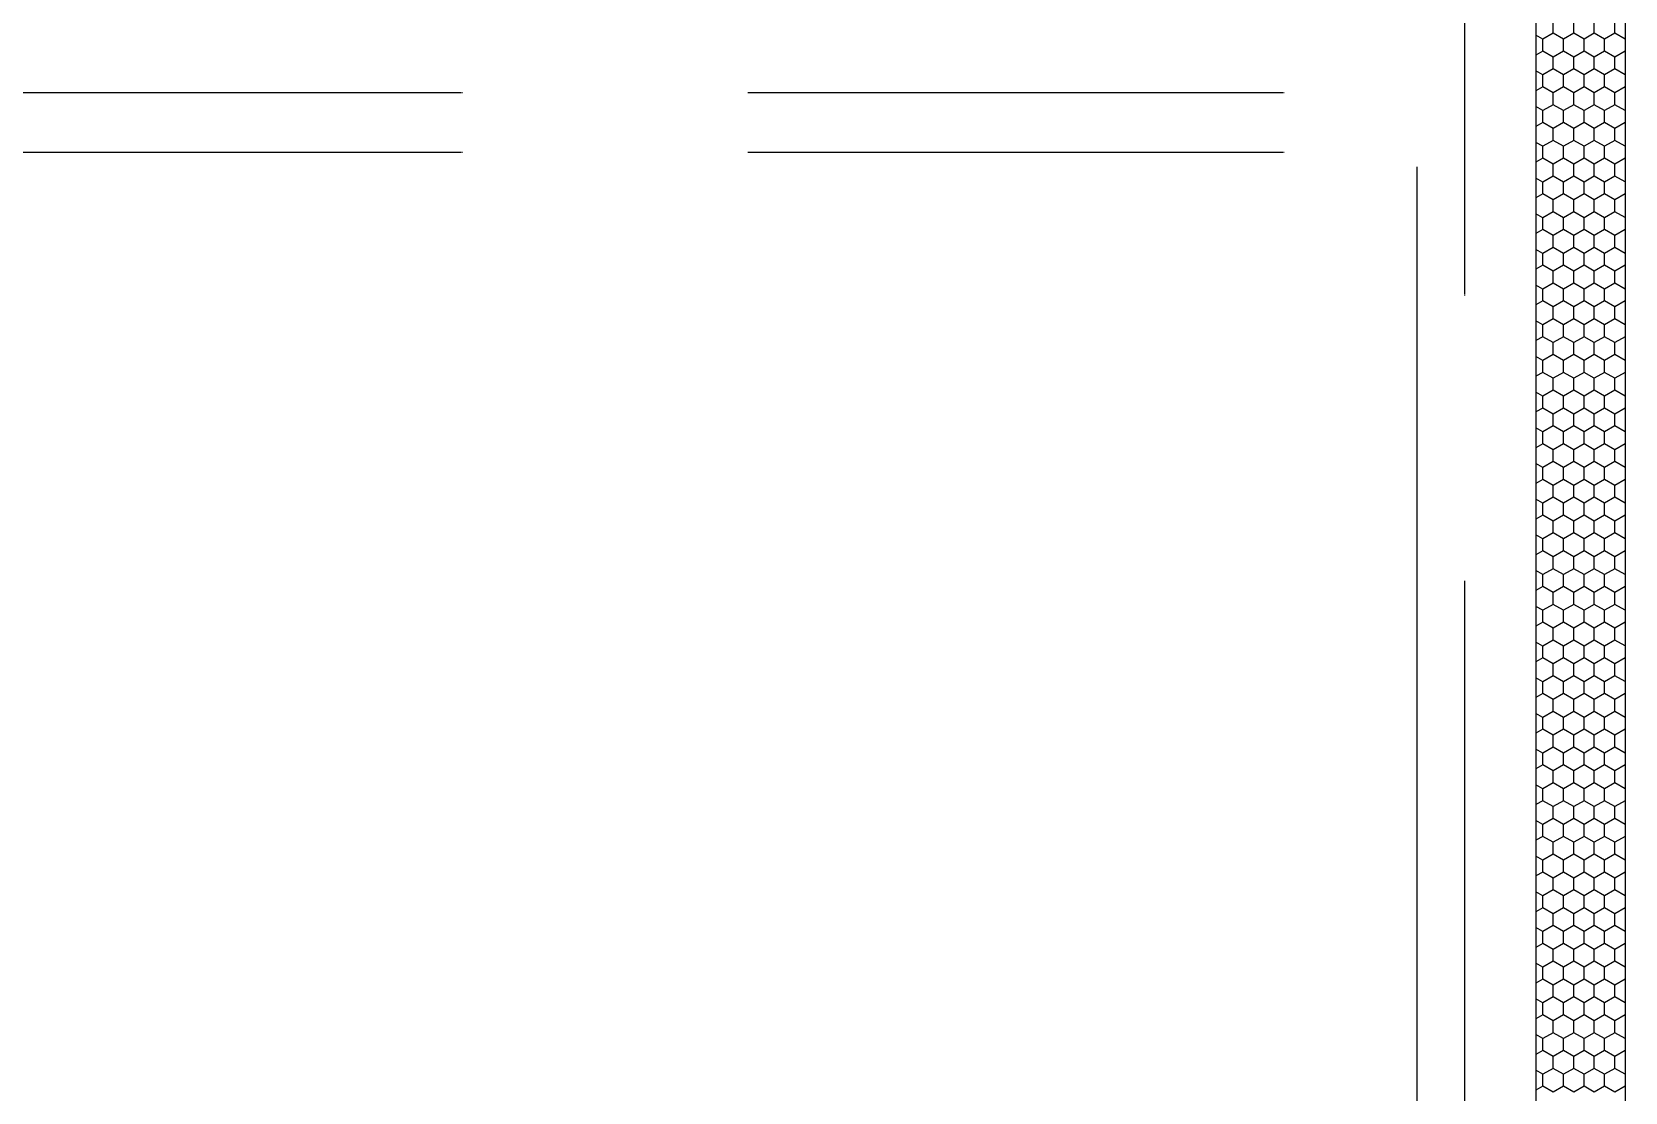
# Model space of a CAD drawing. Extents: x -1029 to 10077, y -1395 to 3524.
# Drawn here: x 844.1 to 1112, y -550.5 to -372.3 of the extents above; entities that cross this region are included whole.
import ezdxf

# ---------------------------------------------------------------- set-up
doc = ezdxf.new("R2010")
doc.units = 0
doc.header["$LTSCALE"] = 60
doc.header["$MEASUREMENT"] = 0
doc.linetypes.add('A01$0$D1_Achse', pattern=[2.3, 0, -0.8, 1.5, 0])
doc.linetypes.add('A01$0$D1_Strich x_1mm', pattern=[7, 6, -1])
for name, color, linetype in [('A01$0$D1_01 Fassadenelemente', 7, 'CONTINUOUS'), ('A01$0$D1_09 Schraffuren', 7, 'CONTINUOUS'), ('A01$0$D1_10 Gelände', 7, 'CONTINUOUS')]:
    doc.layers.add(name, color=color, linetype=linetype)

msp = doc.modelspace()

# ---------------------------------------------------------------- linework, layer by layer
at = {"layer": 'A01$0$D1_01 Fassadenelemente', "color": 252, "linetype": 'Continuous'}
for p, q in [((1097, 0), (1097, -674)), ((1112, 0), (1112, -704))]:
    msp.add_line(p, q, dxfattribs=at)
at = {"layer": 'A01$0$D1_09 Schraffuren', "color": 252}
for p, q in [((1099.89, -372.54), (1099.89, -370.54)), ((1103.36, -372.54), (1103.36, -370.54)), ((1106.82, -372.54), (1106.82, -370.54)), ((1110.28, -372.54), (1110.28, -370.54)), ((1098.16, -373.54), (1097, -372.87)), ((1099.89, -372.54), (1098.16, -373.54)), ((1098.16, -375.54), (1098.16, -373.54)), ((1101.62, -373.54), (1099.89, -372.54)), ((1103.36, -372.54), (1101.62, -373.54)), ((1101.62, -375.54), (1101.62, -373.54)), ((1105.09, -373.54), (1103.36, -372.54)), ((1106.82, -372.54), (1105.09, -373.54)), ((1105.09, -375.54), (1105.09, -373.54)), ((1108.55, -373.54), (1106.82, -372.54)), ((1110.28, -372.54), (1108.55, -373.54)), ((1108.55, -375.54), (1108.55, -373.54)), ((1112, -373.53), (1110.28, -372.54)), ((1098.16, -375.54), (1097, -376.2)), ((1099.89, -376.54), (1098.16, -375.54)), ((1101.62, -375.54), (1099.89, -376.54)), ((1099.89, -378.54), (1099.89, -376.54)), ((1103.36, -376.54), (1101.62, -375.54)), ((1105.09, -375.54), (1103.36, -376.54)), ((1103.36, -378.54), (1103.36, -376.54)), ((1106.82, -376.54), (1105.09, -375.54)), ((1108.55, -375.54), (1106.82, -376.54)), ((1106.82, -378.54), (1106.82, -376.54)), ((1110.28, -376.54), (1108.55, -375.54)), ((1112, -375.54), (1110.28, -376.54)), ((1110.28, -378.54), (1110.28, -376.54)), ((1098.16, -379.54), (1097, -378.87)), ((1099.89, -378.54), (1098.16, -379.54)), ((1098.16, -381.54), (1098.16, -379.54)), ((1101.62, -379.54), (1099.89, -378.54)), ((1103.36, -378.54), (1101.62, -379.54)), ((1101.62, -381.54), (1101.62, -379.54)), ((1105.09, -379.54), (1103.36, -378.54)), ((1106.82, -378.54), (1105.09, -379.54)), ((1105.09, -381.54), (1105.09, -379.54)), ((1108.55, -379.54), (1106.82, -378.54)), ((1110.28, -378.54), (1108.55, -379.54)), ((1108.55, -381.54), (1108.55, -379.54)), ((1112, -379.53), (1110.28, -378.54)), ((1098.16, -381.54), (1097, -382.2)), ((1099.89, -382.54), (1098.16, -381.54)), ((1101.62, -381.54), (1099.89, -382.54)), ((1099.89, -384.54), (1099.89, -382.54)), ((1103.36, -382.54), (1101.62, -381.54)), ((1105.09, -381.54), (1103.36, -382.54)), ((1103.36, -384.54), (1103.36, -382.54)), ((1106.82, -382.54), (1105.09, -381.54)), ((1108.55, -381.54), (1106.82, -382.54)), ((1106.82, -384.54), (1106.82, -382.54)), ((1110.28, -382.54), (1108.55, -381.54)), ((1112, -381.54), (1110.28, -382.54)), ((1110.28, -384.54), (1110.28, -382.54)), ((1098.16, -385.54), (1097, -384.87)), ((1099.89, -384.54), (1098.16, -385.54)), ((1098.16, -387.54), (1098.16, -385.54)), ((1101.62, -385.54), (1099.89, -384.54)), ((1103.36, -384.54), (1101.62, -385.54)), ((1101.62, -387.54), (1101.62, -385.54)), ((1105.09, -385.54), (1103.36, -384.54)), ((1106.82, -384.54), (1105.09, -385.54)), ((1105.09, -387.54), (1105.09, -385.54)), ((1108.55, -385.54), (1106.82, -384.54)), ((1110.28, -384.54), (1108.55, -385.54)), ((1108.55, -387.54), (1108.55, -385.54)), ((1112, -385.53), (1110.28, -384.54)), ((1098.16, -387.54), (1097, -388.2)), ((1099.89, -388.54), (1098.16, -387.54)), ((1101.62, -387.54), (1099.89, -388.54)), ((1103.36, -388.54), (1101.62, -387.54)), ((1105.09, -387.54), (1103.36, -388.54)), ((1106.82, -388.54), (1105.09, -387.54)), ((1108.55, -387.54), (1106.82, -388.54)), ((1110.28, -388.54), (1108.55, -387.54)), ((1112, -387.54), (1110.28, -388.54)), ((1098.16, -391.54), (1097, -390.87)), ((1099.89, -390.54), (1098.16, -391.54)), ((1099.89, -390.54), (1099.89, -388.54)), ((1101.62, -391.54), (1099.89, -390.54)), ((1103.36, -390.54), (1101.62, -391.54)), ((1103.36, -390.54), (1103.36, -388.54)), ((1105.09, -391.54), (1103.36, -390.54)), ((1106.82, -390.54), (1105.09, -391.54)), ((1106.82, -390.54), (1106.82, -388.54)), ((1108.55, -391.54), (1106.82, -390.54)), ((1110.28, -390.54), (1108.55, -391.54)), ((1110.28, -390.54), (1110.28, -388.54)), ((1112, -391.53), (1110.28, -390.54)), ((1098.16, -393.54), (1097, -394.2)), ((1098.16, -393.54), (1098.16, -391.54)), ((1099.89, -394.54), (1098.16, -393.54)), ((1101.62, -393.54), (1099.89, -394.54)), ((1101.62, -393.54), (1101.62, -391.54)), ((1103.36, -394.54), (1101.62, -393.54)), ((1105.09, -393.54), (1103.36, -394.54)), ((1105.09, -393.54), (1105.09, -391.54)), ((1106.82, -394.54), (1105.09, -393.54)), ((1108.55, -393.54), (1106.82, -394.54)), ((1108.55, -393.54), (1108.55, -391.54)), ((1110.28, -394.54), (1108.55, -393.54)), ((1112, -393.54), (1110.28, -394.54)), ((1099.89, -396.54), (1099.89, -394.54)), ((1103.36, -396.54), (1103.36, -394.54)), ((1106.82, -396.54), (1106.82, -394.54)), ((1110.28, -396.54), (1110.28, -394.54)), ((1098.16, -397.54), (1097, -396.87)), ((1099.89, -396.54), (1098.16, -397.54)), ((1098.16, -399.54), (1098.16, -397.54)), ((1101.62, -397.54), (1099.89, -396.54)), ((1103.36, -396.54), (1101.62, -397.54)), ((1101.62, -399.54), (1101.62, -397.54)), ((1105.09, -397.54), (1103.36, -396.54)), ((1106.82, -396.54), (1105.09, -397.54)), ((1105.09, -399.54), (1105.09, -397.54)), ((1108.55, -397.54), (1106.82, -396.54)), ((1110.28, -396.54), (1108.55, -397.54)), ((1108.55, -399.54), (1108.55, -397.54)), ((1112, -397.53), (1110.28, -396.54)), ((1098.16, -399.54), (1097, -400.2)), ((1099.89, -400.54), (1098.16, -399.54)), ((1101.62, -399.54), (1099.89, -400.54)), ((1099.89, -402.54), (1099.89, -400.54)), ((1103.36, -400.54), (1101.62, -399.54)), ((1105.09, -399.54), (1103.36, -400.54)), ((1103.36, -402.54), (1103.36, -400.54)), ((1106.82, -400.54), (1105.09, -399.54)), ((1108.55, -399.54), (1106.82, -400.54)), ((1106.82, -402.54), (1106.82, -400.54)), ((1110.28, -400.54), (1108.55, -399.54)), ((1112, -399.54), (1110.28, -400.54)), ((1110.28, -402.54), (1110.28, -400.54)), ((1098.16, -403.54), (1097, -402.87)), ((1099.89, -402.54), (1098.16, -403.54)), ((1098.16, -405.54), (1098.16, -403.54)), ((1101.62, -403.54), (1099.89, -402.54)), ((1103.36, -402.54), (1101.62, -403.54)), ((1101.62, -405.54), (1101.62, -403.54)), ((1105.09, -403.54), (1103.36, -402.54)), ((1106.82, -402.54), (1105.09, -403.54)), ((1105.09, -405.54), (1105.09, -403.54)), ((1108.55, -403.54), (1106.82, -402.54)), ((1110.28, -402.54), (1108.55, -403.54)), ((1108.55, -405.54), (1108.55, -403.54)), ((1112, -403.53), (1110.28, -402.54)), ((1098.16, -405.54), (1097, -406.2)), ((1099.89, -406.54), (1098.16, -405.54)), ((1101.62, -405.54), (1099.89, -406.54)), ((1099.89, -408.54), (1099.89, -406.54)), ((1103.36, -406.54), (1101.62, -405.54)), ((1105.09, -405.54), (1103.36, -406.54)), ((1103.36, -408.54), (1103.36, -406.54)), ((1106.82, -406.54), (1105.09, -405.54)), ((1108.55, -405.54), (1106.82, -406.54)), ((1106.82, -408.54), (1106.82, -406.54)), ((1110.28, -406.54), (1108.55, -405.54)), ((1112, -405.54), (1110.28, -406.54)), ((1110.28, -408.54), (1110.28, -406.54)), ((1098.16, -409.54), (1097, -408.87)), ((1099.89, -408.54), (1098.16, -409.54)), ((1098.16, -411.54), (1098.16, -409.54)), ((1101.62, -409.54), (1099.89, -408.54)), ((1103.36, -408.54), (1101.62, -409.54)), ((1101.62, -411.54), (1101.62, -409.54)), ((1105.09, -409.54), (1103.36, -408.54)), ((1106.82, -408.54), (1105.09, -409.54)), ((1105.09, -411.54), (1105.09, -409.54)), ((1108.55, -409.54), (1106.82, -408.54)), ((1110.28, -408.54), (1108.55, -409.54)), ((1108.55, -411.54), (1108.55, -409.54)), ((1112, -409.53), (1110.28, -408.54)), ((1098.16, -411.54), (1097, -412.2)), ((1099.89, -412.54), (1098.16, -411.54)), ((1101.62, -411.54), (1099.89, -412.54)), ((1103.36, -412.54), (1101.62, -411.54)), ((1105.09, -411.54), (1103.36, -412.54)), ((1106.82, -412.54), (1105.09, -411.54)), ((1108.55, -411.54), (1106.82, -412.54)), ((1110.28, -412.54), (1108.55, -411.54)), ((1112, -411.54), (1110.28, -412.54)), ((1098.16, -415.54), (1097, -414.87)), ((1099.89, -414.54), (1098.16, -415.54)), ((1099.89, -414.54), (1099.89, -412.54)), ((1101.62, -415.54), (1099.89, -414.54)), ((1103.36, -414.54), (1101.62, -415.54)), ((1103.36, -414.54), (1103.36, -412.54)), ((1105.09, -415.54), (1103.36, -414.54)), ((1106.82, -414.54), (1105.09, -415.54)), ((1106.82, -414.54), (1106.82, -412.54)), ((1108.55, -415.54), (1106.82, -414.54)), ((1110.28, -414.54), (1108.55, -415.54)), ((1110.28, -414.54), (1110.28, -412.54)), ((1112, -415.53), (1110.28, -414.54)), ((1098.16, -417.54), (1097, -418.2)), ((1098.16, -417.54), (1098.16, -415.54)), ((1099.89, -418.54), (1098.16, -417.54)), ((1101.62, -417.54), (1099.89, -418.54)), ((1101.62, -417.54), (1101.62, -415.54)), ((1103.36, -418.54), (1101.62, -417.54)), ((1105.09, -417.54), (1103.36, -418.54)), ((1105.09, -417.54), (1105.09, -415.54)), ((1106.82, -418.54), (1105.09, -417.54)), ((1108.55, -417.54), (1106.82, -418.54)), ((1108.55, -417.54), (1108.55, -415.54)), ((1110.28, -418.54), (1108.55, -417.54)), ((1112, -417.54), (1110.28, -418.54)), ((1099.89, -420.54), (1098.16, -421.54)), ((1099.89, -420.54), (1099.89, -418.54)), ((1101.62, -421.54), (1099.89, -420.54)), ((1103.36, -420.54), (1101.62, -421.54)), ((1103.36, -420.54), (1103.36, -418.54)), ((1105.09, -421.54), (1103.36, -420.54)), ((1106.82, -420.54), (1105.09, -421.54)), ((1106.82, -420.54), (1106.82, -418.54)), ((1108.55, -421.54), (1106.82, -420.54)), ((1110.28, -420.54), (1108.55, -421.54)), ((1110.28, -420.54), (1110.28, -418.54)), ((1112, -421.53), (1110.28, -420.54)), ((1098.16, -421.54), (1097, -420.87)), ((1098.16, -423.54), (1098.16, -421.54)), ((1101.62, -423.54), (1101.62, -421.54)), ((1105.09, -423.54), (1105.09, -421.54)), ((1108.55, -423.54), (1108.55, -421.54)), ((1098.16, -423.54), (1097, -424.2)), ((1099.89, -424.54), (1098.16, -423.54)), ((1101.62, -423.54), (1099.89, -424.54)), ((1099.89, -426.54), (1099.89, -424.54)), ((1103.36, -424.54), (1101.62, -423.54)), ((1105.09, -423.54), (1103.36, -424.54)), ((1103.36, -426.54), (1103.36, -424.54)), ((1106.82, -424.54), (1105.09, -423.54)), ((1108.55, -423.54), (1106.82, -424.54)), ((1106.82, -426.54), (1106.82, -424.54)), ((1110.28, -424.54), (1108.55, -423.54)), ((1112, -423.54), (1110.28, -424.54)), ((1110.28, -426.54), (1110.28, -424.54)), ((1098.16, -427.54), (1097, -426.87)), ((1099.89, -426.54), (1098.16, -427.54)), ((1098.16, -429.54), (1098.16, -427.54)), ((1101.62, -427.54), (1099.89, -426.54)), ((1103.36, -426.54), (1101.62, -427.54)), ((1101.62, -429.54), (1101.62, -427.54)), ((1105.09, -427.54), (1103.36, -426.54)), ((1106.82, -426.54), (1105.09, -427.54)), ((1105.09, -429.54), (1105.09, -427.54)), ((1108.55, -427.54), (1106.82, -426.54)), ((1110.28, -426.54), (1108.55, -427.54)), ((1108.55, -429.54), (1108.55, -427.54)), ((1112, -427.53), (1110.28, -426.54)), ((1098.16, -429.54), (1097, -430.2)), ((1099.89, -430.54), (1098.16, -429.54)), ((1101.62, -429.54), (1099.89, -430.54)), ((1099.89, -432.54), (1099.89, -430.54)), ((1103.36, -430.54), (1101.62, -429.54)), ((1105.09, -429.54), (1103.36, -430.54)), ((1103.36, -432.54), (1103.36, -430.54)), ((1106.82, -430.54), (1105.09, -429.54)), ((1108.55, -429.54), (1106.82, -430.54)), ((1106.82, -432.54), (1106.82, -430.54)), ((1110.28, -430.54), (1108.55, -429.54)), ((1112, -429.54), (1110.28, -430.54)), ((1110.28, -432.54), (1110.28, -430.54)), ((1098.16, -433.54), (1097, -432.87)), ((1099.89, -432.54), (1098.16, -433.54)), ((1098.16, -435.54), (1098.16, -433.54)), ((1101.62, -433.54), (1099.89, -432.54)), ((1103.36, -432.54), (1101.62, -433.54)), ((1101.62, -435.54), (1101.62, -433.54)), ((1105.09, -433.54), (1103.36, -432.54)), ((1106.82, -432.54), (1105.09, -433.54)), ((1105.09, -435.54), (1105.09, -433.54)), ((1108.55, -433.54), (1106.82, -432.54)), ((1110.28, -432.54), (1108.55, -433.54)), ((1108.55, -435.54), (1108.55, -433.54)), ((1112, -433.53), (1110.28, -432.54)), ((1098.16, -435.54), (1097, -436.2)), ((1099.89, -436.54), (1098.16, -435.54)), ((1101.62, -435.54), (1099.89, -436.54)), ((1099.89, -438.54), (1099.89, -436.54)), ((1103.36, -436.54), (1101.62, -435.54)), ((1105.09, -435.54), (1103.36, -436.54)), ((1103.36, -438.54), (1103.36, -436.54)), ((1106.82, -436.54), (1105.09, -435.54)), ((1108.55, -435.54), (1106.82, -436.54)), ((1106.82, -438.54), (1106.82, -436.54)), ((1110.28, -436.54), (1108.55, -435.54)), ((1112, -435.54), (1110.28, -436.54)), ((1110.28, -438.54), (1110.28, -436.54)), ((1098.16, -439.54), (1097, -438.87)), ((1099.89, -438.54), (1098.16, -439.54)), ((1101.62, -439.54), (1099.89, -438.54)), ((1103.36, -438.54), (1101.62, -439.54)), ((1105.09, -439.54), (1103.36, -438.54)), ((1106.82, -438.54), (1105.09, -439.54)), ((1108.55, -439.54), (1106.82, -438.54)), ((1110.28, -438.54), (1108.55, -439.54)), ((1112, -439.53), (1110.28, -438.54)), ((1098.16, -441.54), (1097, -442.2)), ((1098.16, -441.54), (1098.16, -439.54)), ((1099.89, -442.54), (1098.16, -441.54)), ((1101.62, -441.54), (1099.89, -442.54)), ((1101.62, -441.54), (1101.62, -439.54)), ((1103.36, -442.54), (1101.62, -441.54)), ((1105.09, -441.54), (1103.36, -442.54)), ((1105.09, -441.54), (1105.09, -439.54)), ((1106.82, -442.54), (1105.09, -441.54)), ((1108.55, -441.54), (1106.82, -442.54)), ((1108.55, -441.54), (1108.55, -439.54)), ((1110.28, -442.54), (1108.55, -441.54)), ((1112, -441.54), (1110.28, -442.54)), ((1099.89, -444.54), (1098.16, -445.54)), ((1099.89, -444.54), (1099.89, -442.54)), ((1101.62, -445.54), (1099.89, -444.54)), ((1103.36, -444.54), (1101.62, -445.54)), ((1103.36, -444.54), (1103.36, -442.54)), ((1105.09, -445.54), (1103.36, -444.54)), ((1106.82, -444.54), (1105.09, -445.54)), ((1106.82, -444.54), (1106.82, -442.54)), ((1108.55, -445.54), (1106.82, -444.54)), ((1110.28, -444.54), (1108.55, -445.54)), ((1110.28, -444.54), (1110.28, -442.54)), ((1112, -445.53), (1110.28, -444.54)), ((1098.16, -445.54), (1097, -444.87)), ((1098.16, -447.54), (1098.16, -445.54)), ((1101.62, -447.54), (1101.62, -445.54)), ((1105.09, -447.54), (1105.09, -445.54)), ((1108.55, -447.54), (1108.55, -445.54)), ((1098.16, -447.54), (1097, -448.2)), ((1099.89, -448.54), (1098.16, -447.54)), ((1101.62, -447.54), (1099.89, -448.54)), ((1099.89, -450.54), (1099.89, -448.54)), ((1103.36, -448.54), (1101.62, -447.54)), ((1105.09, -447.54), (1103.36, -448.54)), ((1103.36, -450.54), (1103.36, -448.54)), ((1106.82, -448.54), (1105.09, -447.54)), ((1108.55, -447.54), (1106.82, -448.54)), ((1106.82, -450.54), (1106.82, -448.54)), ((1110.28, -448.54), (1108.55, -447.54)), ((1112, -447.54), (1110.28, -448.54)), ((1110.28, -450.54), (1110.28, -448.54)), ((1098.16, -451.54), (1097, -450.87)), ((1099.89, -450.54), (1098.16, -451.54)), ((1098.16, -453.54), (1098.16, -451.54)), ((1101.62, -451.54), (1099.89, -450.54)), ((1103.36, -450.54), (1101.62, -451.54)), ((1101.62, -453.54), (1101.62, -451.54)), ((1105.09, -451.54), (1103.36, -450.54)), ((1106.82, -450.54), (1105.09, -451.54)), ((1105.09, -453.54), (1105.09, -451.54)), ((1108.55, -451.54), (1106.82, -450.54)), ((1110.28, -450.54), (1108.55, -451.54)), ((1108.55, -453.54), (1108.55, -451.54)), ((1112, -451.53), (1110.28, -450.54)), ((1098.16, -453.54), (1097, -454.2)), ((1099.89, -454.54), (1098.16, -453.54)), ((1101.62, -453.54), (1099.89, -454.54)), ((1099.89, -456.54), (1099.89, -454.54)), ((1103.36, -454.54), (1101.62, -453.54)), ((1105.09, -453.54), (1103.36, -454.54)), ((1103.36, -456.54), (1103.36, -454.54)), ((1106.82, -454.54), (1105.09, -453.54)), ((1108.55, -453.54), (1106.82, -454.54)), ((1106.82, -456.54), (1106.82, -454.54)), ((1110.28, -454.54), (1108.55, -453.54)), ((1112, -453.54), (1110.28, -454.54)), ((1110.28, -456.54), (1110.28, -454.54)), ((1098.16, -457.54), (1097, -456.87)), ((1099.89, -456.54), (1098.16, -457.54)), ((1098.16, -459.54), (1098.16, -457.54)), ((1101.62, -457.54), (1099.89, -456.54)), ((1103.36, -456.54), (1101.62, -457.54)), ((1101.62, -459.54), (1101.62, -457.54)), ((1105.09, -457.54), (1103.36, -456.54)), ((1106.82, -456.54), (1105.09, -457.54)), ((1105.09, -459.54), (1105.09, -457.54)), ((1108.55, -457.54), (1106.82, -456.54)), ((1110.28, -456.54), (1108.55, -457.54)), ((1108.55, -459.54), (1108.55, -457.54)), ((1112, -457.53), (1110.28, -456.54)), ((1098.16, -459.54), (1097, -460.2)), ((1099.89, -460.54), (1098.16, -459.54)), ((1101.62, -459.54), (1099.89, -460.54)), ((1099.89, -462.54), (1099.89, -460.54)), ((1103.36, -460.54), (1101.62, -459.54)), ((1105.09, -459.54), (1103.36, -460.54)), ((1103.36, -462.54), (1103.36, -460.54)), ((1106.82, -460.54), (1105.09, -459.54)), ((1108.55, -459.54), (1106.82, -460.54)), ((1106.82, -462.54), (1106.82, -460.54)), ((1110.28, -460.54), (1108.55, -459.54)), ((1112, -459.54), (1110.28, -460.54)), ((1110.28, -462.54), (1110.28, -460.54)), ((1098.16, -463.54), (1097, -462.87)), ((1099.89, -462.54), (1098.16, -463.54)), ((1101.62, -463.54), (1099.89, -462.54)), ((1103.36, -462.54), (1101.62, -463.54)), ((1105.09, -463.54), (1103.36, -462.54)), ((1106.82, -462.54), (1105.09, -463.54)), ((1108.55, -463.54), (1106.82, -462.54)), ((1110.28, -462.54), (1108.55, -463.54)), ((1112, -463.53), (1110.28, -462.54)), ((1098.16, -465.54), (1097, -466.2)), ((1098.16, -465.54), (1098.16, -463.54)), ((1099.89, -466.54), (1098.16, -465.54)), ((1101.62, -465.54), (1099.89, -466.54)), ((1101.62, -465.54), (1101.62, -463.54)), ((1103.36, -466.54), (1101.62, -465.54)), ((1105.09, -465.54), (1103.36, -466.54)), ((1105.09, -465.54), (1105.09, -463.54)), ((1106.82, -466.54), (1105.09, -465.54)), ((1108.55, -465.54), (1106.82, -466.54)), ((1108.55, -465.54), (1108.55, -463.54)), ((1110.28, -466.54), (1108.55, -465.54)), ((1112, -465.54), (1110.28, -466.54)), ((1099.89, -468.54), (1098.16, -469.54)), ((1099.89, -468.54), (1099.89, -466.54)), ((1101.62, -469.54), (1099.89, -468.54)), ((1103.36, -468.54), (1101.62, -469.54)), ((1103.36, -468.54), (1103.36, -466.54)), ((1105.09, -469.54), (1103.36, -468.54)), ((1106.82, -468.54), (1105.09, -469.54)), ((1106.82, -468.54), (1106.82, -466.54)), ((1108.55, -469.54), (1106.82, -468.54)), ((1110.28, -468.54), (1108.55, -469.54)), ((1110.28, -468.54), (1110.28, -466.54)), ((1112, -469.53), (1110.28, -468.54)), ((1098.16, -469.54), (1097, -468.87)), ((1098.16, -471.54), (1098.16, -469.54)), ((1101.62, -471.54), (1101.62, -469.54)), ((1105.09, -471.54), (1105.09, -469.54)), ((1108.55, -471.54), (1108.55, -469.54)), ((1098.16, -471.54), (1097, -472.2)), ((1099.89, -472.54), (1098.16, -471.54)), ((1101.62, -471.54), (1099.89, -472.54)), ((1099.89, -474.54), (1099.89, -472.54)), ((1103.36, -472.54), (1101.62, -471.54)), ((1105.09, -471.54), (1103.36, -472.54)), ((1103.36, -474.54), (1103.36, -472.54)), ((1106.82, -472.54), (1105.09, -471.54)), ((1108.55, -471.54), (1106.82, -472.54)), ((1106.82, -474.54), (1106.82, -472.54)), ((1110.28, -472.54), (1108.55, -471.54)), ((1112, -471.54), (1110.28, -472.54)), ((1110.28, -474.54), (1110.28, -472.54)), ((1098.16, -475.54), (1097, -474.87)), ((1099.89, -474.54), (1098.16, -475.54)), ((1098.16, -477.54), (1098.16, -475.54)), ((1101.62, -475.54), (1099.89, -474.54)), ((1103.36, -474.54), (1101.62, -475.54)), ((1101.62, -477.54), (1101.62, -475.54)), ((1105.09, -475.54), (1103.36, -474.54)), ((1106.82, -474.54), (1105.09, -475.54)), ((1105.09, -477.54), (1105.09, -475.54)), ((1108.55, -475.54), (1106.82, -474.54)), ((1110.28, -474.54), (1108.55, -475.54)), ((1108.55, -477.54), (1108.55, -475.54)), ((1112, -475.53), (1110.28, -474.54)), ((1098.16, -477.54), (1097, -478.2)), ((1099.89, -478.54), (1098.16, -477.54)), ((1101.62, -477.54), (1099.89, -478.54)), ((1099.89, -480.54), (1099.89, -478.54)), ((1103.36, -478.54), (1101.62, -477.54)), ((1105.09, -477.54), (1103.36, -478.54)), ((1103.36, -480.54), (1103.36, -478.54)), ((1106.82, -478.54), (1105.09, -477.54)), ((1108.55, -477.54), (1106.82, -478.54)), ((1106.82, -480.54), (1106.82, -478.54)), ((1110.28, -478.54), (1108.55, -477.54)), ((1112, -477.54), (1110.28, -478.54)), ((1110.28, -480.54), (1110.28, -478.54)), ((1098.16, -481.54), (1097, -480.87)), ((1099.89, -480.54), (1098.16, -481.54)), ((1098.16, -483.54), (1098.16, -481.54)), ((1101.62, -481.54), (1099.89, -480.54)), ((1103.36, -480.54), (1101.62, -481.54)), ((1101.62, -483.54), (1101.62, -481.54)), ((1105.09, -481.54), (1103.36, -480.54)), ((1106.82, -480.54), (1105.09, -481.54)), ((1105.09, -483.54), (1105.09, -481.54)), ((1108.55, -481.54), (1106.82, -480.54)), ((1110.28, -480.54), (1108.55, -481.54)), ((1108.55, -483.54), (1108.55, -481.54)), ((1112, -481.53), (1110.28, -480.54)), ((1098.16, -483.54), (1097, -484.2)), ((1099.89, -484.54), (1098.16, -483.54)), ((1101.62, -483.54), (1099.89, -484.54)), ((1099.89, -486.54), (1099.89, -484.54)), ((1103.36, -484.54), (1101.62, -483.54)), ((1105.09, -483.54), (1103.36, -484.54)), ((1103.36, -486.54), (1103.36, -484.54)), ((1106.82, -484.54), (1105.09, -483.54)), ((1108.55, -483.54), (1106.82, -484.54)), ((1106.82, -486.54), (1106.82, -484.54)), ((1110.28, -484.54), (1108.55, -483.54)), ((1112, -483.54), (1110.28, -484.54)), ((1110.28, -486.54), (1110.28, -484.54)), ((1098.16, -487.54), (1097, -486.87)), ((1099.89, -486.54), (1098.16, -487.54)), ((1101.62, -487.54), (1099.89, -486.54)), ((1103.36, -486.54), (1101.62, -487.54)), ((1105.09, -487.54), (1103.36, -486.54)), ((1106.82, -486.54), (1105.09, -487.54)), ((1108.55, -487.54), (1106.82, -486.54)), ((1110.28, -486.54), (1108.55, -487.54)), ((1112, -487.53), (1110.28, -486.54)), ((1098.16, -489.54), (1097, -490.2)), ((1098.16, -489.54), (1098.16, -487.54)), ((1099.89, -490.54), (1098.16, -489.54)), ((1101.62, -489.54), (1099.89, -490.54)), ((1101.62, -489.54), (1101.62, -487.54)), ((1103.36, -490.54), (1101.62, -489.54)), ((1105.09, -489.54), (1103.36, -490.54)), ((1105.09, -489.54), (1105.09, -487.54)), ((1106.82, -490.54), (1105.09, -489.54)), ((1108.55, -489.54), (1106.82, -490.54)), ((1108.55, -489.54), (1108.55, -487.54)), ((1110.28, -490.54), (1108.55, -489.54)), ((1112, -489.54), (1110.28, -490.54)), ((1098.16, -493.54), (1097, -492.87)), ((1099.89, -492.54), (1098.16, -493.54)), ((1099.89, -492.54), (1099.89, -490.54)), ((1101.62, -493.54), (1099.89, -492.54)), ((1103.36, -492.54), (1101.62, -493.54)), ((1103.36, -492.54), (1103.36, -490.54)), ((1105.09, -493.54), (1103.36, -492.54)), ((1106.82, -492.54), (1105.09, -493.54)), ((1106.82, -492.54), (1106.82, -490.54)), ((1108.55, -493.54), (1106.82, -492.54)), ((1110.28, -492.54), (1108.55, -493.54)), ((1110.28, -492.54), (1110.28, -490.54)), ((1112, -493.53), (1110.28, -492.54)), ((1098.16, -495.54), (1097, -496.2)), ((1098.16, -495.54), (1098.16, -493.54)), ((1099.89, -496.54), (1098.16, -495.54)), ((1101.62, -495.54), (1099.89, -496.54)), ((1101.62, -495.54), (1101.62, -493.54)), ((1103.36, -496.54), (1101.62, -495.54)), ((1105.09, -495.54), (1103.36, -496.54)), ((1105.09, -495.54), (1105.09, -493.54)), ((1106.82, -496.54), (1105.09, -495.54)), ((1108.55, -495.54), (1106.82, -496.54)), ((1108.55, -495.54), (1108.55, -493.54)), ((1110.28, -496.54), (1108.55, -495.54)), ((1112, -495.54), (1110.28, -496.54)), ((1099.89, -498.54), (1099.89, -496.54)), ((1103.36, -498.54), (1103.36, -496.54)), ((1106.82, -498.54), (1106.82, -496.54)), ((1110.28, -498.54), (1110.28, -496.54)), ((1098.16, -499.54), (1097, -498.87)), ((1099.89, -498.54), (1098.16, -499.54)), ((1098.16, -501.54), (1098.16, -499.54)), ((1101.62, -499.54), (1099.89, -498.54)), ((1103.36, -498.54), (1101.62, -499.54)), ((1101.62, -501.54), (1101.62, -499.54)), ((1105.09, -499.54), (1103.36, -498.54)), ((1106.82, -498.54), (1105.09, -499.54)), ((1105.09, -501.54), (1105.09, -499.54)), ((1108.55, -499.54), (1106.82, -498.54)), ((1110.28, -498.54), (1108.55, -499.54)), ((1108.55, -501.54), (1108.55, -499.54)), ((1112, -499.53), (1110.28, -498.54)), ((1098.16, -501.54), (1097, -502.2)), ((1099.89, -502.54), (1098.16, -501.54)), ((1101.62, -501.54), (1099.89, -502.54)), ((1099.89, -504.54), (1099.89, -502.54)), ((1103.36, -502.54), (1101.62, -501.54)), ((1105.09, -501.54), (1103.36, -502.54)), ((1103.36, -504.54), (1103.36, -502.54)), ((1106.82, -502.54), (1105.09, -501.54)), ((1108.55, -501.54), (1106.82, -502.54)), ((1106.82, -504.54), (1106.82, -502.54)), ((1110.28, -502.54), (1108.55, -501.54)), ((1112, -501.54), (1110.28, -502.54)), ((1110.28, -504.54), (1110.28, -502.54)), ((1098.16, -505.54), (1097, -504.87)), ((1099.89, -504.54), (1098.16, -505.54)), ((1098.16, -507.54), (1098.16, -505.54)), ((1101.62, -505.54), (1099.89, -504.54)), ((1103.36, -504.54), (1101.62, -505.54)), ((1101.62, -507.54), (1101.62, -505.54)), ((1105.09, -505.54), (1103.36, -504.54)), ((1106.82, -504.54), (1105.09, -505.54)), ((1105.09, -507.54), (1105.09, -505.54)), ((1108.55, -505.54), (1106.82, -504.54)), ((1110.28, -504.54), (1108.55, -505.54)), ((1108.55, -507.54), (1108.55, -505.54)), ((1112, -505.53), (1110.28, -504.54)), ((1098.16, -507.54), (1097, -508.2)), ((1099.89, -508.54), (1098.16, -507.54)), ((1101.62, -507.54), (1099.89, -508.54)), ((1099.89, -510.54), (1099.89, -508.54)), ((1103.36, -508.54), (1101.62, -507.54)), ((1105.09, -507.54), (1103.36, -508.54)), ((1103.36, -510.54), (1103.36, -508.54)), ((1106.82, -508.54), (1105.09, -507.54)), ((1108.55, -507.54), (1106.82, -508.54)), ((1106.82, -510.54), (1106.82, -508.54)), ((1110.28, -508.54), (1108.55, -507.54)), ((1112, -507.54), (1110.28, -508.54)), ((1110.28, -510.54), (1110.28, -508.54)), ((1098.16, -511.54), (1097, -510.87)), ((1099.89, -510.54), (1098.16, -511.54)), ((1098.16, -513.54), (1098.16, -511.54)), ((1101.62, -511.54), (1099.89, -510.54)), ((1103.36, -510.54), (1101.62, -511.54)), ((1101.62, -513.54), (1101.62, -511.54)), ((1105.09, -511.54), (1103.36, -510.54)), ((1106.82, -510.54), (1105.09, -511.54)), ((1105.09, -513.54), (1105.09, -511.54)), ((1108.55, -511.54), (1106.82, -510.54)), ((1110.28, -510.54), (1108.55, -511.54)), ((1108.55, -513.54), (1108.55, -511.54)), ((1112, -511.53), (1110.28, -510.54)), ((1098.16, -513.54), (1097, -514.2)), ((1099.89, -514.54), (1098.16, -513.54)), ((1101.62, -513.54), (1099.89, -514.54)), ((1103.36, -514.54), (1101.62, -513.54)), ((1105.09, -513.54), (1103.36, -514.54)), ((1106.82, -514.54), (1105.09, -513.54)), ((1108.55, -513.54), (1106.82, -514.54)), ((1110.28, -514.54), (1108.55, -513.54)), ((1112, -513.54), (1110.28, -514.54)), ((1098.16, -517.54), (1097, -516.87)), ((1099.89, -516.54), (1098.16, -517.54)), ((1099.89, -516.54), (1099.89, -514.54)), ((1101.62, -517.54), (1099.89, -516.54)), ((1103.36, -516.54), (1101.62, -517.54)), ((1103.36, -516.54), (1103.36, -514.54)), ((1105.09, -517.54), (1103.36, -516.54)), ((1106.82, -516.54), (1105.09, -517.54)), ((1106.82, -516.54), (1106.82, -514.54)), ((1108.55, -517.54), (1106.82, -516.54)), ((1110.28, -516.54), (1108.55, -517.54)), ((1110.28, -516.54), (1110.28, -514.54)), ((1112, -517.53), (1110.28, -516.54)), ((1098.16, -519.54), (1097, -520.2)), ((1098.16, -519.54), (1098.16, -517.54)), ((1099.89, -520.54), (1098.16, -519.54)), ((1101.62, -519.54), (1099.89, -520.54)), ((1101.62, -519.54), (1101.62, -517.54)), ((1103.36, -520.54), (1101.62, -519.54)), ((1105.09, -519.54), (1103.36, -520.54)), ((1105.09, -519.54), (1105.09, -517.54)), ((1106.82, -520.54), (1105.09, -519.54)), ((1108.55, -519.54), (1106.82, -520.54)), ((1108.55, -519.54), (1108.55, -517.54)), ((1110.28, -520.54), (1108.55, -519.54)), ((1112, -519.54), (1110.28, -520.54)), ((1099.89, -522.54), (1099.89, -520.54)), ((1103.36, -522.54), (1103.36, -520.54)), ((1106.82, -522.54), (1106.82, -520.54)), ((1110.28, -522.54), (1110.28, -520.54)), ((1098.16, -523.54), (1097, -522.87)), ((1099.89, -522.54), (1098.16, -523.54)), ((1098.16, -525.54), (1098.16, -523.54)), ((1101.62, -523.54), (1099.89, -522.54)), ((1103.36, -522.54), (1101.62, -523.54)), ((1101.62, -525.54), (1101.62, -523.54)), ((1105.09, -523.54), (1103.36, -522.54)), ((1106.82, -522.54), (1105.09, -523.54)), ((1105.09, -525.54), (1105.09, -523.54)), ((1108.55, -523.54), (1106.82, -522.54)), ((1110.28, -522.54), (1108.55, -523.54)), ((1108.55, -525.54), (1108.55, -523.54)), ((1112, -523.53), (1110.28, -522.54)), ((1098.16, -525.54), (1097, -526.2)), ((1099.89, -526.54), (1098.16, -525.54)), ((1101.62, -525.54), (1099.89, -526.54)), ((1099.89, -528.54), (1099.89, -526.54)), ((1103.36, -526.54), (1101.62, -525.54)), ((1105.09, -525.54), (1103.36, -526.54)), ((1103.36, -528.54), (1103.36, -526.54)), ((1106.82, -526.54), (1105.09, -525.54)), ((1108.55, -525.54), (1106.82, -526.54)), ((1106.82, -528.54), (1106.82, -526.54)), ((1110.28, -526.54), (1108.55, -525.54)), ((1112, -525.54), (1110.28, -526.54)), ((1110.28, -528.54), (1110.28, -526.54)), ((1098.16, -529.54), (1097, -528.87)), ((1099.89, -528.54), (1098.16, -529.54)), ((1098.16, -531.54), (1098.16, -529.54)), ((1101.62, -529.54), (1099.89, -528.54)), ((1103.36, -528.54), (1101.62, -529.54)), ((1101.62, -531.54), (1101.62, -529.54)), ((1105.09, -529.54), (1103.36, -528.54)), ((1106.82, -528.54), (1105.09, -529.54)), ((1105.09, -531.54), (1105.09, -529.54)), ((1108.55, -529.54), (1106.82, -528.54)), ((1110.28, -528.54), (1108.55, -529.54)), ((1108.55, -531.54), (1108.55, -529.54)), ((1112, -529.53), (1110.28, -528.54)), ((1098.16, -531.54), (1097, -532.2)), ((1099.89, -532.54), (1098.16, -531.54)), ((1101.62, -531.54), (1099.89, -532.54)), ((1099.89, -534.54), (1099.89, -532.54)), ((1103.36, -532.54), (1101.62, -531.54)), ((1105.09, -531.54), (1103.36, -532.54)), ((1103.36, -534.54), (1103.36, -532.54)), ((1106.82, -532.54), (1105.09, -531.54)), ((1108.55, -531.54), (1106.82, -532.54)), ((1106.82, -534.54), (1106.82, -532.54)), ((1110.28, -532.54), (1108.55, -531.54)), ((1112, -531.54), (1110.28, -532.54)), ((1110.28, -534.54), (1110.28, -532.54)), ((1098.16, -535.54), (1097, -534.87)), ((1099.89, -534.54), (1098.16, -535.54)), ((1098.16, -537.54), (1098.16, -535.54)), ((1101.62, -535.54), (1099.89, -534.54)), ((1103.36, -534.54), (1101.62, -535.54)), ((1101.62, -537.54), (1101.62, -535.54)), ((1105.09, -535.54), (1103.36, -534.54)), ((1106.82, -534.54), (1105.09, -535.54)), ((1105.09, -537.54), (1105.09, -535.54)), ((1108.55, -535.54), (1106.82, -534.54)), ((1110.28, -534.54), (1108.55, -535.54)), ((1108.55, -537.54), (1108.55, -535.54)), ((1112, -535.53), (1110.28, -534.54)), ((1098.16, -537.54), (1097, -538.2)), ((1099.89, -538.54), (1098.16, -537.54)), ((1101.62, -537.54), (1099.89, -538.54)), ((1103.36, -538.54), (1101.62, -537.54)), ((1105.09, -537.54), (1103.36, -538.54)), ((1106.82, -538.54), (1105.09, -537.54)), ((1108.55, -537.54), (1106.82, -538.54)), ((1110.28, -538.54), (1108.55, -537.54)), ((1112, -537.54), (1110.28, -538.54)), ((1098.16, -541.54), (1097, -540.87)), ((1099.89, -540.54), (1098.16, -541.54)), ((1099.89, -540.54), (1099.89, -538.54)), ((1101.62, -541.54), (1099.89, -540.54)), ((1103.36, -540.54), (1101.62, -541.54)), ((1103.36, -540.54), (1103.36, -538.54)), ((1105.09, -541.54), (1103.36, -540.54)), ((1106.82, -540.54), (1105.09, -541.54)), ((1106.82, -540.54), (1106.82, -538.54)), ((1108.55, -541.54), (1106.82, -540.54)), ((1110.28, -540.54), (1108.55, -541.54)), ((1110.28, -540.54), (1110.28, -538.54)), ((1112, -541.53), (1110.28, -540.54)), ((1098.16, -543.54), (1097, -544.2)), ((1098.16, -543.54), (1098.16, -541.54)), ((1099.89, -544.54), (1098.16, -543.54)), ((1101.62, -543.54), (1099.89, -544.54)), ((1101.62, -543.54), (1101.62, -541.54)), ((1103.36, -544.54), (1101.62, -543.54)), ((1105.09, -543.54), (1103.36, -544.54)), ((1105.09, -543.54), (1105.09, -541.54)), ((1106.82, -544.54), (1105.09, -543.54)), ((1108.55, -543.54), (1106.82, -544.54)), ((1108.55, -543.54), (1108.55, -541.54)), ((1110.28, -544.54), (1108.55, -543.54)), ((1112, -543.54), (1110.28, -544.54)), ((1099.89, -546.54), (1099.89, -544.54)), ((1103.36, -546.54), (1103.36, -544.54)), ((1106.82, -546.54), (1106.82, -544.54)), ((1110.28, -546.54), (1110.28, -544.54)), ((1098.16, -547.54), (1097, -546.87)), ((1099.89, -546.54), (1098.16, -547.54)), ((1098.16, -549.54), (1098.16, -547.54)), ((1101.62, -547.54), (1099.89, -546.54)), ((1103.36, -546.54), (1101.62, -547.54)), ((1101.62, -549.54), (1101.62, -547.54)), ((1105.09, -547.54), (1103.36, -546.54)), ((1106.82, -546.54), (1105.09, -547.54)), ((1105.09, -549.54), (1105.09, -547.54)), ((1108.55, -547.54), (1106.82, -546.54)), ((1110.28, -546.54), (1108.55, -547.54)), ((1108.55, -549.54), (1108.55, -547.54)), ((1112, -547.53), (1110.28, -546.54)), ((1098.16, -549.54), (1097, -550.2)), ((1099.89, -550.54), (1098.16, -549.54)), ((1101.62, -549.54), (1099.89, -550.54)), ((1103.36, -550.54), (1101.62, -549.54)), ((1105.09, -549.54), (1103.36, -550.54)), ((1106.82, -550.54), (1105.09, -549.54)), ((1108.55, -549.54), (1106.82, -550.54)), ((1110.28, -550.54), (1108.55, -549.54)), ((1112, -549.54), (1110.28, -550.54))]:
    msp.add_line(p, q, dxfattribs=at)
at = {"layer": 'A01$0$D1_10 Gelände', "color": 252, "linetype": 'A01$0$D1_Strich x_1mm'}
msp.add_line((1077, 25), (1077, -694), dxfattribs=at)
at = {"layer": 'A01$0$D1_10 Gelände', "color": 252, "linetype": 'A01$0$D1_Achse'}
for p, q in [((1085, -1.9), (1085, -600)), ((640, -382.5), (1085, -382.5)), ((640, -392.5), (1085, -392.5))]:
    msp.add_line(p, q, dxfattribs=at)

doc.saveas('drawing.dxf')
